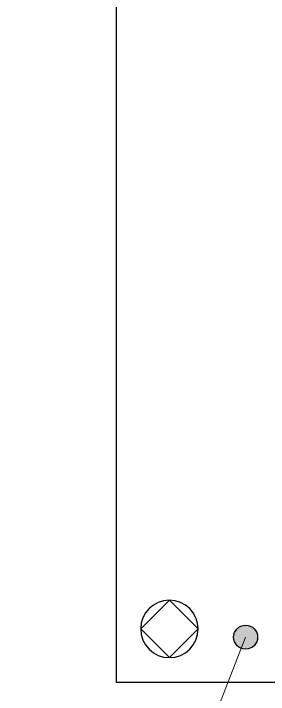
# Model space of a CAD drawing. Header units: inches. Extents: x -969 to 2045, y -594 to 12.
# Drawn here: x 1206.57 to 1218.98, y -302.72 to -269.56 of the extents above; entities that cross this region are included whole.
import ezdxf

# ---------------------------------------------------------------- set-up
doc = ezdxf.new("R2010")
doc.units = ezdxf.units.IN
doc.header["$MEASUREMENT"] = 0
doc.layers.add('Основная', color=7, linetype='Continuous', lineweight=40)
doc.layers.add('тонкая', color=7, linetype='Continuous', lineweight=20)

msp = doc.modelspace()

# ---------------------------------------------------------------- hatches: boundary and pattern name
at = {"lineweight": 30}
h = msp.add_hatch(color=7, dxfattribs=at)
h.dxf.hatch_style = 1
h.paths.add_polyline_path([(1217.286, -299.935, 1), (1218.453, -299.935, 1)])

# ---------------------------------------------------------------- linework, layer by layer
at = {"color": 7, "lineweight": 30}
for p, q in [((1211.561, -121.527), (1211.561, -302.127)), ((1214.161, -298.127), (1212.761, -299.527)), ((1215.561, -299.527), (1214.161, -298.127)), ((1212.761, -299.527), (1214.161, -300.927)), ((1214.161, -300.927), (1215.561, -299.527)), ((1211.561, -302.127), (1332.661, -302.127))]:
    msp.add_line(p, q, dxfattribs=at)
for start, end in [(90, 180), (0, 90), (180, 270), (270, 0)]:
    msp.add_arc((1214.161, -299.527), 1.4, start, end, dxfattribs=at)
at = {"layer": 'Основная', "color": 7, "lineweight": 30}
msp.add_circle((1217.869, -299.935), 0.584, dxfattribs=at)
at = {"layer": 'тонкая'}
msp.add_line((1217.869, -299.935), (1206.574, -328.695), dxfattribs=at)

doc.saveas('drawing.dxf')
